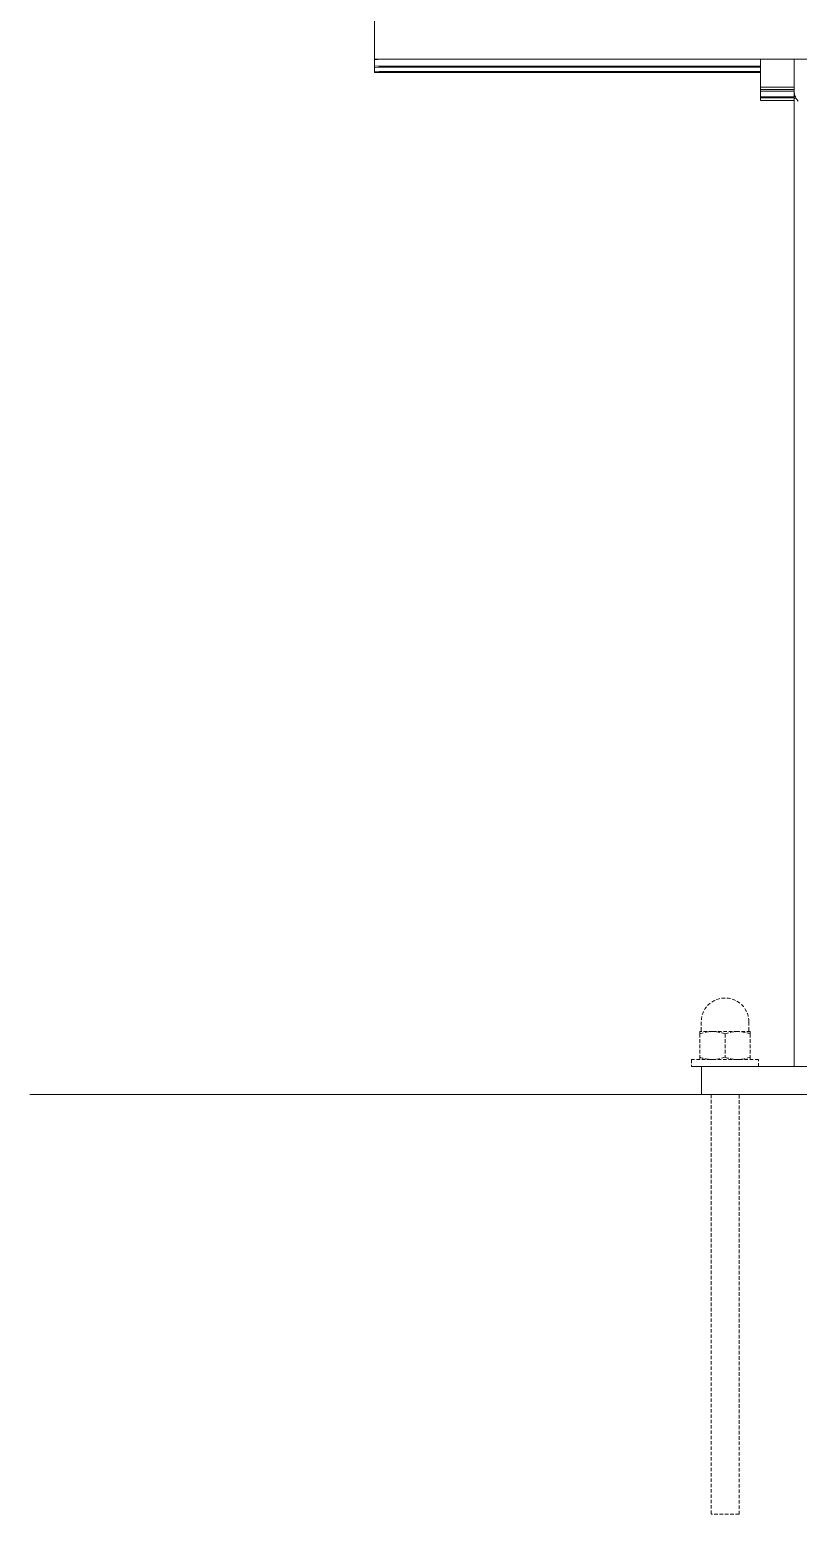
# Model space of a CAD drawing. Header units: millimetres. Extents: x -209 to 4251, y 50 to 3279.
# Drawn here: x -209 to 66, y 2225 to 2756 of the extents above; entities that cross this region are included whole.
import ezdxf

# ---------------------------------------------------------------- set-up
doc = ezdxf.new("R2010")
doc.units = ezdxf.units.MM
doc.linetypes.add('HIDDEN', pattern=[1.905, 1.27, -0.635])
doc.layers.add('ZANO_R', color=7, linetype='Continuous', lineweight=0)
doc.layers.add('ZANO_R_przerywana', color=7, linetype='HIDDEN', lineweight=0)

msp = doc.modelspace()

# ---------------------------------------------------------------- linework, layer by layer
at = {"layer": 'ZANO_R'}
for p, q in [((-85.35, 2780.37), (-85.35, 2745.37)), ((-85.35, 2745.37), (-80.35, 2745.37)), ((-85.35, 2745.37), (-85.35, 2745.18)), ((-85.35, 2745.18), (-84.1, 2745.27)), ((-85.35, 2743), (-85.35, 2745.18)), ((-85.35, 2743), (-85.35, 2742.43)), ((-84.1, 2742.91), (-85.35, 2743)), ((-84.1, 2745.27), (-82.85, 2745.32)), ((-82.85, 2742.85), (-84.1, 2742.91)), ((-82.85, 2745.32), (-81.6, 2745.34)), ((-81.6, 2745.34), (-80.35, 2745.32)), ((64.65, 2745.37), (-80.35, 2745.37)), ((52.65, 2745.32), (-80.35, 2745.32)), ((52.65, 2745.37), (52.65, 2740.37)), ((106.65, 2745.37), (64.65, 2745.37)), ((64.65, 2740.35), (64.65, 2745.37)), ((-85.35, 2742.43), (-83.68, 2742.5)), ((-85.35, 2741.04), (-85.35, 2742.43)), ((-83.68, 2740.97), (-85.35, 2741.04)), ((-85.35, 2741.04), (-85.35, 2740.61)), ((-85.35, 2740.61), (-80.35, 2740.61)), ((-83.68, 2742.5), (-82.02, 2742.53)), ((-82.02, 2740.94), (-83.68, 2740.97)), ((-81.6, 2742.84), (-82.85, 2742.85)), ((-82.02, 2742.53), (-80.35, 2742.52)), ((-80.35, 2740.95), (-82.02, 2740.94)), ((-80.35, 2742.85), (-81.6, 2742.84)), ((52.65, 2742.85), (-80.35, 2742.85)), ((52.65, 2742.52), (-80.35, 2742.52)), ((52.65, 2740.95), (-80.35, 2740.95)), ((52.65, 2740.61), (-80.35, 2740.61)), ((52.65, 2740.37), (52.65, 2735.37)), ((64.65, 2733.91), (64.65, 2740.35)), ((64.65, 2735.37), (52.65, 2735.37)), ((52.65, 2735.37), (52.65, 2734.48)), ((64.65, 2734.48), (52.65, 2734.48)), ((52.65, 2733.9), (52.65, 2734.48)), ((64.65, 2733.9), (52.65, 2733.9)), ((52.65, 2731.92), (52.65, 2733.9)), ((64.65, 2733.74), (64.65, 2733.91)), ((64.65, 2731.49), (64.65, 2733.8)), ((64.65, 2733.77), (64.65, 2733.78)), ((64.66, 2733.57), (64.65, 2733.74)), ((64.65, 2733.43), (64.65, 2733.46)), ((64.68, 2733.39), (64.66, 2733.57)), ((64.7, 2733.22), (64.68, 2733.39)), ((64.72, 2733.05), (64.7, 2733.22)), ((64.76, 2732.89), (64.72, 2733.05)), ((64.79, 2732.72), (64.76, 2732.89)), ((64.84, 2732.55), (64.79, 2732.72)), ((64.89, 2732.39), (64.84, 2732.55)), ((64.94, 2732.22), (64.89, 2732.39)), ((52.65, 2731.92), (52.65, 2731.55)), ((64.65, 2731.91), (52.65, 2731.91)), ((52.65, 2731.55), (52.65, 2730.61)), ((64.65, 2731.54), (52.65, 2731.54)), ((64.65, 2730.61), (52.65, 2730.61)), ((64.65, 2730.49), (64.65, 2731.49)), ((65.17, 2731.43), (64.65, 2731.49)), ((64.65, 2730.43), (64.65, 2730.49)), ((64.65, 2730.21), (64.65, 2730.43)), ((64.65, 2730.17), (64.65, 2730.21)), ((64.65, 2730.13), (64.65, 2730.17)), ((64.65, 2729.72), (64.65, 2730.13)), ((64.65, 2728.81), (64.65, 2729.72)), ((64.65, 2728.26), (64.65, 2728.81)), ((64.65, 2727.5), (64.65, 2728.26)), ((64.65, 2726.85), (64.65, 2727.5)), ((65, 2732.06), (64.94, 2732.22)), ((65.07, 2731.9), (65, 2732.06)), ((65.14, 2731.75), (65.07, 2731.9)), ((65.22, 2731.59), (65.14, 2731.75)), ((65.17, 2731.43), (65.32, 2731.42)), ((65.21, 2731.42), (65.17, 2731.43)), ((65.24, 2731.4), (65.21, 2731.42)), ((65.3, 2731.44), (65.22, 2731.59)), ((65.28, 2731.38), (65.24, 2731.4)), ((65.31, 2731.36), (65.28, 2731.38)), ((65.39, 2731.3), (65.3, 2731.44)), ((65.34, 2731.34), (65.31, 2731.36)), ((65.37, 2731.32), (65.34, 2731.34)), ((65.48, 2731.15), (65.39, 2731.3)), ((65.58, 2731.01), (65.48, 2731.15)), ((65.68, 2730.87), (65.58, 2731.01)), ((65.79, 2730.74), (65.68, 2730.87)), ((65.9, 2730.61), (65.79, 2730.74)), ((66.01, 2730.48), (65.9, 2730.61)), ((66.13, 2730.36), (66.01, 2730.48)), ((64.65, 2726.12), (64.65, 2726.85)), ((64.65, 2725.51), (64.65, 2726.12)), ((64.65, 2724.84), (64.65, 2725.51)), ((64.65, 2724.09), (64.65, 2724.84)), ((64.65, 2723.42), (64.65, 2724.09)), ((64.65, 2722.78), (64.65, 2723.42)), ((64.65, 2722.08), (64.65, 2722.78)), ((64.65, 2721.4), (64.65, 2722.08)), ((64.65, 2720.71), (64.65, 2721.4)), ((64.65, 2720.04), (64.65, 2720.71)), ((64.65, 2719.37), (64.65, 2720.04)), ((64.65, 2718.78), (64.65, 2719.37)), ((64.65, 2718), (64.65, 2718.78)), ((64.65, 2717.4), (64.65, 2718)), ((64.65, 2716.63), (64.65, 2717.4)), ((64.65, 2716.01), (64.65, 2716.63)), ((64.65, 2715.37), (64.65, 2716.01)), ((64.65, 2714.73), (64.65, 2715.37)), ((64.65, 2714.03), (64.65, 2714.73)), ((64.65, 2713.29), (64.65, 2714.03)), ((64.65, 2712.55), (64.65, 2713.29)), ((64.65, 2712.1), (64.65, 2712.55)), ((64.65, 2711.23), (64.65, 2712.1)), ((64.65, 2710.65), (64.65, 2711.23)), ((64.65, 2709.88), (64.65, 2710.65)), ((64.65, 2709.31), (64.65, 2709.88)), ((64.65, 2708.57), (64.65, 2709.31)), ((64.65, 2707.91), (64.65, 2708.57)), ((64.65, 2707.2), (64.65, 2707.91)), ((64.65, 2706.56), (64.65, 2707.2)), ((64.65, 2705.81), (64.65, 2706.56)), ((64.65, 2705.13), (64.65, 2705.81)), ((64.65, 2704.41), (64.65, 2705.13)), ((64.65, 2703.8), (64.65, 2704.41)), ((64.65, 2702.98), (64.65, 2703.8)), ((64.65, 2702.5), (64.65, 2702.98)), ((64.65, 2701.72), (64.65, 2702.5)), ((64.65, 2701.06), (64.65, 2701.72)), ((64.65, 2700.37), (64.65, 2701.06)), ((64.65, 2699.63), (64.65, 2700.37)), ((64.65, 2699.04), (64.65, 2699.63)), ((64.65, 2698.15), (64.65, 2699.04)), ((64.65, 2697.63), (64.65, 2698.15)), ((64.65, 2696.89), (64.65, 2697.63)), ((64.65, 2696.15), (64.65, 2696.89)), ((64.65, 2695.65), (64.65, 2696.15)), ((64.65, 2694.87), (64.65, 2695.65)), ((64.65, 2694.23), (64.65, 2694.87)), ((64.65, 2693.56), (64.65, 2694.23)), ((64.65, 2692.81), (64.65, 2693.56)), ((64.65, 2692.15), (64.65, 2692.81)), ((64.65, 2691.57), (64.65, 2692.15)), ((64.65, 2690.71), (64.65, 2691.57)), ((64.65, 2690.14), (64.65, 2690.71)), ((64.65, 2689.26), (64.65, 2690.14)), ((64.65, 2688.77), (64.65, 2689.26)), ((64.65, 2687.79), (64.65, 2688.77)), ((64.65, 2687.38), (64.65, 2687.79)), ((64.65, 2686.36), (64.65, 2687.38)), ((64.65, 2686), (64.65, 2686.36)), ((64.65, 2684.62), (64.65, 2686)), ((64.65, 2684.29), (64.65, 2684.62)), ((64.65, 2683.21), (64.65, 2684.29)), ((64.65, 2682.76), (64.65, 2683.21)), ((64.65, 2681.81), (64.65, 2682.76)), ((64.65, 2681.23), (64.65, 2681.81)), ((64.65, 2680.45), (64.65, 2681.23)), ((64.65, 2679.93), (64.65, 2680.45)), ((64.65, 2679.13), (64.65, 2679.93)), ((64.65, 2678.37), (64.65, 2679.13)), ((64.65, 2677.61), (64.65, 2678.37)), ((64.65, 2677.16), (64.65, 2677.61)), ((64.65, 2676.39), (64.65, 2677.16)), ((64.65, 2675.68), (64.65, 2676.39)), ((64.65, 2674.87), (64.65, 2675.68)), ((64.65, 2674.32), (64.65, 2674.87)), ((64.65, 2673.41), (64.65, 2674.32)), ((64.65, 2672.69), (64.65, 2673.41)), ((64.65, 2672.14), (64.65, 2672.69)), ((64.65, 2671.59), (64.65, 2672.14)), ((64.65, 2670.85), (64.65, 2671.59)), ((64.65, 2670.19), (64.65, 2670.85)), ((64.65, 2669.45), (64.65, 2670.19)), ((64.65, 2668.81), (64.65, 2669.45)), ((64.65, 2668.11), (64.65, 2668.81)), ((64.65, 2667.59), (64.65, 2668.11)), ((64.65, 2666.56), (64.65, 2667.59)), ((64.65, 2665.99), (64.65, 2666.56)), ((64.65, 2665.42), (64.65, 2665.99)), ((64.65, 2664.51), (64.65, 2665.42)), ((64.65, 2663.96), (64.65, 2664.51)), ((64.65, 2663.21), (64.65, 2663.96)), ((64.65, 2662.44), (64.65, 2663.21)), ((64.65, 2661.87), (64.65, 2662.44)), ((64.65, 2661.16), (64.65, 2661.87)), ((64.65, 2660.55), (64.65, 2661.16)), ((64.65, 2659.78), (64.65, 2660.55)), ((64.65, 2659.04), (64.65, 2659.78)), ((64.65, 2658.26), (64.65, 2659.04)), ((64.65, 2657.69), (64.65, 2658.26)), ((64.65, 2656.96), (64.65, 2657.69)), ((64.65, 2656.08), (64.65, 2656.96)), ((64.65, 2655.48), (64.65, 2656.08)), ((64.65, 2654.87), (64.65, 2655.48)), ((64.65, 2654.28), (64.65, 2654.87)), ((64.65, 2653.51), (64.65, 2654.28)), ((64.65, 2652.94), (64.65, 2653.51)), ((64.65, 2652.05), (64.65, 2652.94)), ((64.65, 2651.42), (64.65, 2652.05)), ((64.65, 2650.68), (64.65, 2651.42)), ((64.65, 2649.89), (64.65, 2650.68)), ((64.65, 2649.32), (64.65, 2649.89)), ((64.65, 2648.42), (64.65, 2649.32)), ((64.65, 2648.03), (64.65, 2648.42)), ((64.65, 2647.26), (64.65, 2648.03)), ((64.65, 2646.57), (64.65, 2647.26)), ((64.65, 2645.7), (64.65, 2646.57)), ((64.65, 2645.08), (64.65, 2645.7)), ((64.65, 2644.45), (64.65, 2645.08)), ((64.65, 2643.78), (64.65, 2644.45)), ((64.65, 2642.84), (64.65, 2643.78)), ((64.65, 2642.37), (64.65, 2642.84)), ((64.65, 2641.49), (64.65, 2642.37)), ((64.65, 2640.9), (64.65, 2641.49)), ((64.65, 2640.01), (64.65, 2640.9)), ((64.65, 2639.51), (64.65, 2640.01)), ((64.65, 2639.19), (64.65, 2639.51)), ((64.65, 2637.16), (64.65, 2639.19)), ((64.65, 2636.75), (64.65, 2637.16)), ((64.65, 2636.2), (64.65, 2636.75)), ((64.65, 2635.27), (64.65, 2636.2)), ((64.65, 2634.78), (64.65, 2635.27)), ((64.65, 2633.96), (64.65, 2634.78)), ((64.65, 2633.29), (64.65, 2633.96)), ((64.65, 2632.43), (64.65, 2633.29)), ((64.65, 2631.91), (64.65, 2632.43)), ((64.65, 2631.01), (64.65, 2631.91)), ((64.65, 2630.36), (64.65, 2631.01)), ((64.65, 2629.69), (64.65, 2630.36)), ((64.65, 2629.02), (64.65, 2629.69)), ((64.65, 2628.37), (64.65, 2629.02)), ((64.65, 2627.71), (64.65, 2628.37)), ((64.65, 2626.89), (64.65, 2627.71)), ((64.65, 2626.33), (64.65, 2626.89)), ((64.65, 2625.45), (64.65, 2626.33)), ((64.65, 2625.05), (64.65, 2625.45)), ((64.65, 2623.9), (64.65, 2625.05)), ((64.65, 2623.4), (64.65, 2623.9)), ((64.65, 2622.51), (64.65, 2623.4)), ((64.65, 2621.87), (64.65, 2622.51)), ((64.65, 2621.37), (64.65, 2621.87)), ((64.65, 2620.61), (64.65, 2621.37)), ((64.65, 2619.68), (64.65, 2620.61)), ((64.65, 2619.34), (64.65, 2619.68)), ((64.65, 2618.53), (64.65, 2619.34)), ((64.65, 2617.65), (64.65, 2618.53)), ((64.65, 2616.97), (64.65, 2617.65)), ((64.65, 2616.33), (64.65, 2616.97)), ((64.65, 2615.61), (64.65, 2616.33)), ((64.65, 2614.93), (64.65, 2615.61)), ((64.65, 2614.25), (64.65, 2614.93)), ((64.65, 2613.56), (64.65, 2614.25)), ((64.65, 2612.87), (64.65, 2613.56)), ((64.65, 2612.19), (64.65, 2612.87)), ((64.65, 2611.5), (64.65, 2612.19)), ((64.65, 2610.81), (64.65, 2611.5)), ((64.65, 2610.09), (64.65, 2610.81)), ((64.65, 2609.43), (64.65, 2610.09)), ((64.65, 2608.74), (64.65, 2609.43)), ((64.65, 2608), (64.65, 2608.74)), ((64.65, 2607.24), (64.65, 2608)), ((64.65, 2606.66), (64.65, 2607.24)), ((64.65, 2605.87), (64.65, 2606.66)), ((64.65, 2605.19), (64.65, 2605.87)), ((64.65, 2604.57), (64.65, 2605.19)), ((64.65, 2603.8), (64.65, 2604.57)), ((64.65, 2603.04), (64.65, 2603.8)), ((64.65, 2602.47), (64.65, 2603.04)), ((64.65, 2601.68), (64.65, 2602.47)), ((64.65, 2601.09), (64.65, 2601.68)), ((64.65, 2600.44), (64.65, 2601.09)), ((64.65, 2599.56), (64.65, 2600.44)), ((64.65, 2598.56), (64.65, 2599.56)), ((64.65, 2598.18), (64.65, 2598.56)), ((64.65, 2597.43), (64.65, 2598.18)), ((64.65, 2596.71), (64.65, 2597.43)), ((64.65, 2595.92), (64.65, 2596.71)), ((64.65, 2595.29), (64.65, 2595.92)), ((64.65, 2594.22), (64.65, 2595.29)), ((64.65, 2593.95), (64.65, 2594.22)), ((64.65, 2592.88), (64.65, 2593.95)), ((64.65, 2592.52), (64.65, 2592.88)), ((64.65, 2591.09), (64.65, 2592.52)), ((64.65, 2590.98), (64.65, 2591.09)), ((64.65, 2589.74), (64.65, 2590.98)), ((64.65, 2589.16), (64.65, 2589.74)), ((64.65, 2588.24), (64.65, 2589.16)), ((64.65, 2587.73), (64.65, 2588.24)), ((64.65, 2586.91), (64.65, 2587.73)), ((64.65, 2586.15), (64.65, 2586.91)), ((64.65, 2585.55), (64.65, 2586.15)), ((64.65, 2584.66), (64.65, 2585.55)), ((64.65, 2583.95), (64.65, 2584.66)), ((64.65, 2583.37), (64.65, 2583.95)), ((64.65, 2582.64), (64.65, 2583.37)), ((64.65, 2582.27), (64.65, 2582.64)), ((64.65, 2581.18), (64.65, 2582.27)), ((64.65, 2580.4), (64.65, 2581.18)), ((64.65, 2579.67), (64.65, 2580.4)), ((64.65, 2578.99), (64.65, 2579.67)), ((64.65, 2578.49), (64.65, 2578.99)), ((64.65, 2577.88), (64.65, 2578.49)), ((64.65, 2576.81), (64.65, 2577.88)), ((64.65, 2576.24), (64.65, 2576.81)), ((64.65, 2575.68), (64.65, 2576.24)), ((64.65, 2574.96), (64.65, 2575.68)), ((64.65, 2574.4), (64.65, 2574.96)), ((64.65, 2573.48), (64.65, 2574.4)), ((64.65, 2572.74), (64.65, 2573.48)), ((64.65, 2572.22), (64.65, 2572.74)), ((64.65, 2571.25), (64.65, 2572.22)), ((64.65, 2570.83), (64.65, 2571.25)), ((64.65, 2570.04), (64.65, 2570.83)), ((64.65, 2569.03), (64.65, 2570.04)), ((64.65, 2568.56), (64.65, 2569.03)), ((64.65, 2567.92), (64.65, 2568.56)), ((64.65, 2567.28), (64.65, 2567.92)), ((64.65, 2566.8), (64.65, 2567.28)), ((64.65, 2565.7), (64.65, 2566.8)), ((64.65, 2565.09), (64.65, 2565.7)), ((64.65, 2564.57), (64.65, 2565.09)), ((64.65, 2563.53), (64.65, 2564.57)), ((64.65, 2563.17), (64.65, 2563.53)), ((64.65, 2562.34), (64.65, 2563.17)), ((64.65, 2561.36), (64.65, 2562.34)), ((64.65, 2560.88), (64.65, 2561.36)), ((64.65, 2560.14), (64.65, 2560.88)), ((64.65, 2559.6), (64.65, 2560.14)), ((64.65, 2558.97), (64.65, 2559.6)), ((64.65, 2557.93), (64.65, 2558.97)), ((64.65, 2557.43), (64.65, 2557.93)), ((64.65, 2556.82), (64.65, 2557.43)), ((64.65, 2555.93), (64.65, 2556.82)), ((64.65, 2555.4), (64.65, 2555.93)), ((64.65, 2554.48), (64.65, 2555.4)), ((64.65, 2553.97), (64.65, 2554.48)), ((64.65, 2553.2), (64.65, 2553.97)), ((64.65, 2552.55), (64.65, 2553.2)), ((64.65, 2551.7), (64.65, 2552.55)), ((64.65, 2551.12), (64.65, 2551.7)), ((64.65, 2550.58), (64.65, 2551.12)), ((64.65, 2549.7), (64.65, 2550.58)), ((64.65, 2548.43), (64.65, 2549.7)), ((64.65, 2548.27), (64.65, 2548.43)), ((64.65, 2546.93), (64.65, 2548.27)), ((64.65, 2546.84), (64.65, 2546.93)), ((64.65, 2545.43), (64.65, 2546.84)), ((64.65, 2545.12), (64.65, 2545.43)), ((64.65, 2544.02), (64.65, 2545.12)), ((64.65, 2543.5), (64.65, 2544.02)), ((64.65, 2542.64), (64.65, 2543.5)), ((64.65, 2541.63), (64.65, 2542.64)), ((64.65, 2541.3), (64.65, 2541.63)), ((64.65, 2540.42), (64.65, 2541.3)), ((64.65, 2539.83), (64.65, 2540.42)), ((64.65, 2539.15), (64.65, 2539.83)), ((64.65, 2538.46), (64.65, 2539.15)), ((64.65, 2537.78), (64.65, 2538.46)), ((64.65, 2537.01), (64.65, 2537.78)), ((64.65, 2536.43), (64.65, 2537.01)), ((64.65, 2535.63), (64.65, 2536.43)), ((64.65, 2535.01), (64.65, 2535.63)), ((64.65, 2534.24), (64.65, 2535.01)), ((64.65, 2533.5), (64.65, 2534.24)), ((64.65, 2532.75), (64.65, 2533.5)), ((64.65, 2532.33), (64.65, 2532.75)), ((64.65, 2531.37), (64.65, 2532.33)), ((64.65, 2530.83), (64.65, 2531.37)), ((64.65, 2529.99), (64.65, 2530.83)), ((64.65, 2529.35), (64.65, 2529.99)), ((64.65, 2528.68), (64.65, 2529.35)), ((64.65, 2527.95), (64.65, 2528.68)), ((64.65, 2527.27), (64.65, 2527.95)), ((64.65, 2526.61), (64.65, 2527.27)), ((64.65, 2525.85), (64.65, 2526.61)), ((64.65, 2525.18), (64.65, 2525.85)), ((64.65, 2524.4), (64.65, 2525.18)), ((64.65, 2523.73), (64.65, 2524.4)), ((64.65, 2523.03), (64.65, 2523.73)), ((64.65, 2522.29), (64.65, 2523.03)), ((64.65, 2521.72), (64.65, 2522.29)), ((64.65, 2520.96), (64.65, 2521.72)), ((64.65, 2520.18), (64.65, 2520.96)), ((64.65, 2519.62), (64.65, 2520.18)), ((64.65, 2518.76), (64.65, 2519.62)), ((64.65, 2518.19), (64.65, 2518.76)), ((64.65, 2517.46), (64.65, 2518.19)), ((64.65, 2516.82), (64.65, 2517.46)), ((64.65, 2515.98), (64.65, 2516.82)), ((64.65, 2515.34), (64.65, 2515.98)), ((64.65, 2514.65), (64.65, 2515.34)), ((64.65, 2514), (64.65, 2514.65)), ((64.65, 2513.28), (64.65, 2514)), ((64.65, 2512.57), (64.65, 2513.28)), ((64.65, 2511.85), (64.65, 2512.57)), ((64.65, 2511.12), (64.65, 2511.85)), ((64.65, 2510.46), (64.65, 2511.12)), ((64.65, 2509.84), (64.65, 2510.46)), ((64.65, 2509.06), (64.65, 2509.84)), ((64.65, 2508.45), (64.65, 2509.06)), ((64.65, 2507.65), (64.65, 2508.45)), ((64.65, 2507.14), (64.65, 2507.65)), ((64.65, 2506.25), (64.65, 2507.14)), ((64.65, 2505.62), (64.65, 2506.25)), ((64.65, 2504.84), (64.65, 2505.62)), ((64.65, 2504.28), (64.65, 2504.84)), ((64.65, 2503.38), (64.65, 2504.28)), ((64.65, 2502.88), (64.65, 2503.38)), ((64.65, 2501.79), (64.65, 2502.88)), ((64.65, 2501.5), (64.65, 2501.79)), ((64.65, 2500.1), (64.65, 2501.5)), ((64.65, 2499.76), (64.65, 2500.1)), ((64.65, 2498.73), (64.65, 2499.76)), ((64.65, 2498.2), (64.65, 2498.73)), ((64.65, 2497.31), (64.65, 2498.2)), ((64.65, 2496.79), (64.65, 2497.31)), ((64.65, 2495.95), (64.65, 2496.79)), ((64.65, 2495.41), (64.65, 2495.95)), ((64.65, 2494.64), (64.65, 2495.41)), ((64.65, 2493.95), (64.65, 2494.64)), ((64.65, 2493.22), (64.65, 2493.95)), ((64.65, 2492.54), (64.65, 2493.22)), ((64.65, 2491.78), (64.65, 2492.54)), ((64.65, 2491.22), (64.65, 2491.78)), ((64.65, 2490.36), (64.65, 2491.22)), ((64.65, 2489.81), (64.65, 2490.36)), ((64.65, 2489.1), (64.65, 2489.81)), ((64.65, 2488.42), (64.65, 2489.1)), ((64.65, 2487.65), (64.65, 2488.42)), ((64.65, 2487.03), (64.65, 2487.65)), ((64.65, 2486.14), (64.65, 2487.03)), ((64.65, 2485.57), (64.65, 2486.14)), ((64.65, 2484.97), (64.65, 2485.57)), ((64.65, 2484.2), (64.65, 2484.97)), ((64.65, 2483.48), (64.65, 2484.2)), ((64.65, 2482.9), (64.65, 2483.48)), ((64.65, 2482.23), (64.65, 2482.9)), ((64.65, 2481.48), (64.65, 2482.23)), ((64.65, 2480.77), (64.65, 2481.48)), ((64.65, 2480.13), (64.65, 2480.77)), ((64.65, 2479.43), (64.65, 2480.13)), ((64.65, 2478.78), (64.65, 2479.43)), ((64.65, 2477.89), (64.65, 2478.78)), ((64.65, 2477.29), (64.65, 2477.89)), ((64.65, 2476.68), (64.65, 2477.29)), ((64.65, 2476.01), (64.65, 2476.68)), ((64.65, 2475.39), (64.65, 2476.01)), ((64.65, 2474.67), (64.65, 2475.39)), ((64.65, 2474.13), (64.65, 2474.67)), ((64.65, 2473.24), (64.65, 2474.13)), ((64.65, 2472.62), (64.65, 2473.24)), ((64.65, 2471.84), (64.65, 2472.62)), ((64.65, 2471.17), (64.65, 2471.84)), ((64.65, 2470.55), (64.65, 2471.17)), ((64.65, 2469.86), (64.65, 2470.55)), ((64.65, 2469.23), (64.65, 2469.86)), ((64.65, 2468.7), (64.65, 2469.23)), ((64.65, 2467.62), (64.65, 2468.7)), ((64.65, 2467.46), (64.65, 2467.62)), ((64.65, 2466.5), (64.65, 2467.46)), ((64.65, 2465.72), (64.65, 2466.5)), ((64.65, 2465.11), (64.65, 2465.72)), ((64.65, 2464.33), (64.65, 2465.11)), ((64.65, 2463.74), (64.65, 2464.33)), ((64.65, 2462.97), (64.65, 2463.74)), ((64.65, 2462.43), (64.65, 2462.97)), ((64.65, 2461.51), (64.65, 2462.43)), ((64.65, 2461.05), (64.65, 2461.51)), ((64.65, 2460.2), (64.65, 2461.05)), ((64.65, 2459.67), (64.65, 2460.2)), ((64.65, 2458.76), (64.65, 2459.67)), ((64.65, 2458.25), (64.65, 2458.76)), ((64.65, 2457.46), (64.65, 2458.25)), ((64.65, 2456.23), (64.65, 2457.46)), ((64.65, 2455.56), (64.65, 2456.23)), ((64.65, 2454.89), (64.65, 2455.56)), ((64.65, 2454.19), (64.65, 2454.89)), ((64.65, 2453.73), (64.65, 2454.19)), ((64.65, 2452.87), (64.65, 2453.73)), ((64.65, 2452.2), (64.65, 2452.87)), ((64.65, 2451.52), (64.65, 2452.2)), ((64.65, 2450.87), (64.65, 2451.52)), ((64.65, 2450.16), (64.65, 2450.87)), ((64.65, 2449.53), (64.65, 2450.16)), ((64.65, 2448.8), (64.65, 2449.53)), ((64.65, 2448.18), (64.65, 2448.8)), ((64.65, 2447.43), (64.65, 2448.18)), ((64.65, 2446.83), (64.65, 2447.43)), ((64.65, 2446.05), (64.65, 2446.83)), ((64.65, 2445.47), (64.65, 2446.05)), ((64.65, 2444.78), (64.65, 2445.47)), ((64.65, 2444.1), (64.65, 2444.78)), ((64.65, 2443.41), (64.65, 2444.1)), ((64.65, 2442.72), (64.65, 2443.41)), ((64.65, 2442.03), (64.65, 2442.72)), ((64.65, 2441.34), (64.65, 2442.03)), ((64.65, 2440.65), (64.65, 2441.34)), ((64.65, 2439.96), (64.65, 2440.65)), ((64.65, 2439.26), (64.65, 2439.96)), ((64.65, 2438.58), (64.65, 2439.26)), ((64.65, 2437.86), (64.65, 2438.58)), ((64.65, 2437.21), (64.65, 2437.86)), ((64.65, 2436.62), (64.65, 2437.21)), ((64.65, 2436), (64.65, 2436.62)), ((64.65, 2435.18), (64.65, 2436)), ((64.65, 2434.67), (64.65, 2435.18)), ((64.65, 2434.03), (64.65, 2434.67)), ((64.65, 2433.27), (64.65, 2434.03)), ((64.65, 2432.7), (64.65, 2433.27)), ((64.65, 2432.1), (64.65, 2432.7)), ((64.65, 2431.31), (64.65, 2432.1)), ((64.65, 2430.62), (64.65, 2431.31)), ((64.65, 2430.08), (64.65, 2430.62)), ((64.65, 2429.36), (64.65, 2430.08)), ((64.65, 2428.65), (64.65, 2429.36)), ((64.65, 2428.06), (64.65, 2428.65)), ((64.65, 2427.27), (64.65, 2428.06)), ((64.65, 2426.62), (64.65, 2427.27)), ((64.65, 2426.02), (64.65, 2426.62)), ((64.65, 2425.41), (64.65, 2426.02)), ((64.65, 2424.68), (64.65, 2425.41)), ((64.65, 2423.98), (64.65, 2424.68)), ((64.65, 2423.35), (64.65, 2423.98)), ((64.65, 2422.78), (64.65, 2423.35)), ((64.65, 2422), (64.65, 2422.78)), ((64.65, 2421.34), (64.65, 2422)), ((64.65, 2420.76), (64.65, 2421.34)), ((64.65, 2420.08), (64.65, 2420.76)), ((64.65, 2419.32), (64.65, 2420.08)), ((64.65, 2418.81), (64.65, 2419.32)), ((64.65, 2418.07), (64.65, 2418.81)), ((64.65, 2417.42), (64.65, 2418.07)), ((64.65, 2416.55), (64.65, 2417.42)), ((64.65, 2416.13), (64.65, 2416.55)), ((64.65, 2415), (64.65, 2416.13)), ((64.65, 2414.79), (64.65, 2415)), ((64.65, 2413.48), (64.65, 2414.79)), ((64.65, 2413.15), (64.65, 2413.48)), ((64.65, 2412.12), (64.65, 2413.15)), ((64.65, 2411.64), (64.65, 2412.12)), ((64.65, 2410.79), (64.65, 2411.64)), ((64.65, 2410.41), (64.65, 2410.79)), ((64.65, 2409.58), (64.65, 2410.41)), ((64.65, 2408.9), (64.65, 2409.58)), ((64.65, 2408.27), (64.65, 2408.9)), ((64.65, 2407.68), (64.65, 2408.27)), ((64.65, 2406.92), (64.65, 2407.68)), ((64.65, 2406.38), (64.65, 2406.92)), ((64.65, 2405.65), (64.65, 2406.38)), ((64.65, 2404.97), (64.65, 2405.65)), ((64.65, 2404.31), (64.65, 2404.97)), ((64.65, 2403.71), (64.65, 2404.31)), ((64.65, 2403.05), (64.65, 2403.71)), ((64.65, 2402.38), (64.65, 2403.05)), ((64.65, 2401.69), (64.65, 2402.38)), ((64.65, 2401.09), (64.65, 2401.69)), ((64.65, 2400.39), (64.65, 2401.09)), ((64.65, 2399.85), (64.65, 2400.39)), ((64.65, 2399.1), (64.65, 2399.85)), ((64.65, 2398.44), (64.65, 2399.1)), ((64.65, 2397.75), (64.65, 2398.44)), ((64.65, 2397.2), (64.65, 2397.75)), ((64.65, 2396.5), (64.65, 2397.2)), ((64.65, 2395.8), (64.65, 2396.5)), ((64.65, 2395.24), (64.65, 2395.8)), ((64.65, 2394.63), (64.65, 2395.24)), ((64.65, 2394.04), (64.65, 2394.63)), ((64.65, 2393.31), (64.65, 2394.04)), ((64.65, 2392.55), (64.65, 2393.31)), ((64.65, 2392.05), (64.65, 2392.55)), ((64.65, 2391.25), (64.65, 2392.05)), ((64.65, 2390.68), (64.65, 2391.25)), ((64.65, 2390.02), (64.65, 2390.68)), ((64.65, 2389.41), (64.65, 2390.02)), ((64.65, 2388.72), (64.65, 2389.41)), ((64.65, 2388.13), (64.65, 2388.72)), ((64.65, 2387.43), (64.65, 2388.13)), ((64.65, 2386.82), (64.65, 2387.43)), ((139.74, 2385.37), (31.56, 2385.37)), ((31.56, 2385.37), (31.56, 2375.37)), ((64.65, 2386.15), (64.65, 2386.82)), ((64.65, 2385.46), (64.65, 2386.15)), ((64.65, 2385.37), (64.65, 2385.46)), ((31.56, 2375.37), (139.74, 2375.37))]:
    msp.add_line(p, q, dxfattribs=at)
for points in [[(27.95, 2385.37), (51.95, 2385.37)], [(-208.53, 2375.37), (4251.46, 2375.37)]]:
    msp.add_lwpolyline(points, dxfattribs=at)
at = {"layer": 'ZANO_R_przerywana'}
for p, q in [((31.45, 2401.37), (31.45, 2398.12)), ((48.45, 2398.12), (48.45, 2401.37)), ((30.95, 2397.06), (30.95, 2397.87)), ((35.45, 2397.87), (30.95, 2397.87)), ((30.95, 2397.06), (30.95, 2388.67)), ((44.45, 2397.87), (35.45, 2397.87)), ((39.95, 2397.06), (39.95, 2388.67)), ((48.95, 2397.87), (44.45, 2397.87)), ((48.95, 2397.06), (48.95, 2397.87)), ((48.95, 2397.06), (48.95, 2388.67)), ((27.95, 2387.87), (27.95, 2385.37)), ((51.95, 2387.87), (27.95, 2387.87)), ((30.95, 2387.87), (30.95, 2388.67)), ((48.95, 2387.87), (48.95, 2388.67)), ((51.95, 2385.37), (51.95, 2387.87)), ((34.95, 2375.37), (34.95, 2225.37)), ((44.95, 2225.37), (44.95, 2375.37)), ((44.95, 2225.37), (34.95, 2225.37))]:
    msp.add_line(p, q, dxfattribs=at)
at = {"layer": 'ZANO_R_przerywana', "flags": 128}
for points in [[(30.95, 2397.06), (33.15, 2397.65), (35.45, 2397.87)], [(39.95, 2397.06), (42.15, 2397.65), (44.45, 2397.87)], [(39.95, 2388.67), (37.74, 2388.09), (35.45, 2387.87)], [(48.95, 2388.67), (46.74, 2388.09), (44.45, 2387.87)]]:
    msp.add_lwpolyline(points, dxfattribs=at)
at = {"layer": 'ZANO_R_przerywana'}
for centre, radius, start, end in [((39.95, 2401.37), 8.5, 0, 180), ((31.2, 2398.12), 0.25, 270, 0), ((48.7, 2398.12), 0.25, 180, 270), ((35.33, 2384.23), 13.64, 70.2269, 89.5167), ((44.33, 2384.23), 13.64, 70.2269, 89.5167), ((35.56, 2401.51), 13.64, 250.2279, 269.5164), ((44.56, 2401.51), 13.64, 250.2279, 269.5164)]:
    msp.add_arc(centre, radius, start, end, dxfattribs=at)

doc.saveas('drawing.dxf')
